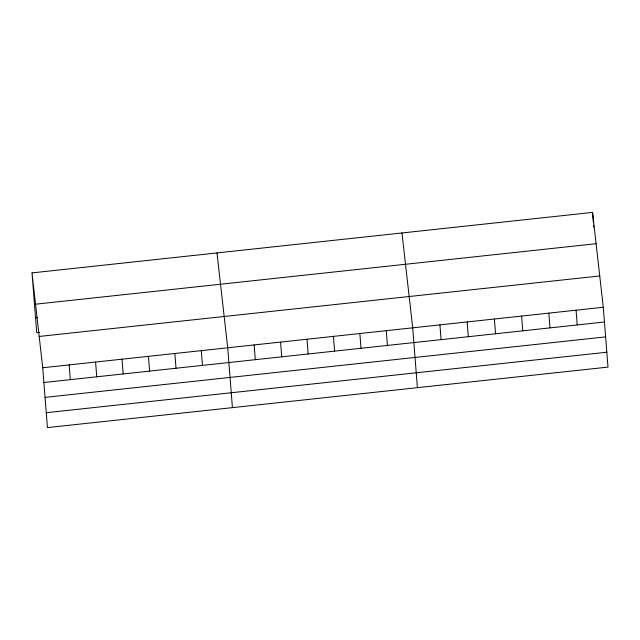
<?xml version="1.0" encoding="UTF-8"?>
<svg xmlns="http://www.w3.org/2000/svg" width="640" height="640" viewBox="0 0 640 640"><rect width="100%" height="100%" fill="white"/><g stroke="black" fill="none" stroke-linecap="round" stroke-linejoin="round"><path stroke-width="0.96" d="M32 272.896L592.56 212.4L603.288 307.256L608 367.104L47.44 427.6L42.728 367.752L32 272.896L36.712 332.744L39.648 332.432M35.536 304.2L596.104 243.704M35.536 317.864L37.496 317.656M39.184 336.448L599.752 275.952M42.728 367.752L603.288 307.256M43.888 382.504L604.448 322.008M45.056 397.384L605.624 336.888M46.264 412.712L606.832 352.224M401.968 232.976L412.696 327.824L417.408 387.672M216.984 252.936L227.712 347.784L232.424 407.632M592.56 212.4L593.336 222.24M593.568 225.192L593.72 227.16M576.064 310.192L577.224 324.944M548.832 313.128L550 327.88M521.608 316.072L522.768 330.824M494.384 319.008L495.544 333.76M467.152 321.944L468.312 336.696M439.928 324.888L441.088 339.64M386.272 330.672L387.432 345.424M359.848 333.528L361.008 348.28M333.416 336.376L334.584 351.128M306.992 339.232L308.152 353.984M280.568 342.08L281.728 356.832M254.136 344.936L255.304 359.688M201.288 350.64L202.448 365.392M174.856 353.488L176.024 368.24M148.432 356.344L149.592 371.096M122.008 359.192L123.168 373.944M95.584 362.048L96.744 376.8M69.152 364.896L70.312 379.648"/></g></svg>
